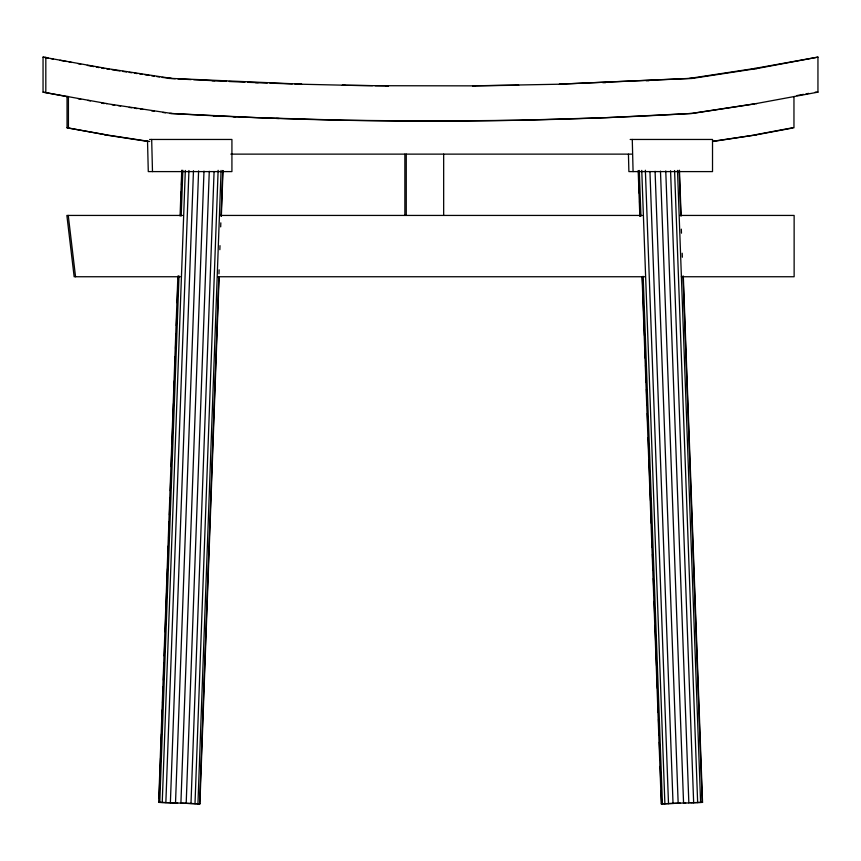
<?xml version="1.0" encoding="UTF-8"?>
<svg xmlns="http://www.w3.org/2000/svg" width="861" height="861" viewBox="0 0 861 861"><rect width="100%" height="100%" fill="white"/><g stroke="black" fill="none" stroke-linecap="round" stroke-linejoin="round"><path stroke-width="1.29" d="M177.635 803.119L158.661 802.366L177.872 276.37M180.078 215.993L181.746 170.37M159.081 798.362L159.726 780.905M159.963 774.19L160.555 758.078M160.846 750.017L161.438 733.906M161.728 725.845L162.32 709.722M162.568 703.017L163.159 686.895M163.396 680.179L164.042 662.722M164.279 656.007L164.871 639.895M165.161 631.834L165.753 615.723M166.001 609.007L166.593 592.895M166.883 584.834L167.475 568.712M167.712 562.007L168.304 545.885M168.595 537.834L169.186 521.712M169.434 514.996L170.069 497.54M170.317 490.824L170.909 474.712M171.199 466.651L171.791 450.54M172.028 443.824L172.62 427.702M172.867 420.997L173.502 403.529M173.75 396.824L174.342 380.702M174.632 372.641L175.224 356.529M175.515 348.468L176.053 333.702M176.354 325.641L176.935 309.529M177.183 302.814L177.775 286.691M178.066 278.641L178.162 275.95M180.659 207.759L181.24 191.712M181.488 185.029L182.026 170.327M158.661 802.366L159.78 802.387L179.013 275.95M181.197 216.014L182.866 170.327M159.78 802.387L162.234 802.463L185.319 170.467M162.234 802.463L165.85 802.592L188.936 170.521M165.85 802.592L170.381 802.743L193.467 170.747M219.146 276.542L199.892 803.883L175.515 802.926L198.6 170.93M203.992 171.124L180.907 803.119L199.892 803.883M186.191 803.324L209.277 171.317M190.991 803.507L214.077 171.5M195.006 803.657L218.134 170.317M197.944 803.776L221.073 170.435M199.612 803.851L218.866 276.521M218.963 273.83L219.114 269.805M219.846 249.679L219.996 245.654M220.685 226.874L220.825 222.848M221.073 216.133L222.741 170.51M221.352 216.165L223.021 170.543M817.95 57.117L756.83 68.557L692.276 78.405L559.37 84.163L689.51 78.405L754.064 68.557L817.95 57.117L817.95 92.149L756.141 103.589M796.974 95.56L803.474 94.344M806.079 93.849L808.683 93.365M756.055 134.628L792.583 127.783M712.671 141.505L756.141 134.865L793.96 127.783L793.96 96.507M754.817 103.794L691.587 113.437A4451.241 4437.336 90 0 1 170.79 113.437M756.83 103.589L692.276 113.437L605.541 117.699L518.731 120.26L431.888 121.11L345.035 120.26L258.225 117.699L169.639 113.437M712.596 141.301L756.141 134.865M642.048 276.542L661.302 803.883L680.287 803.119M660.473 171.124L683.559 803.119L702.544 802.366L683.322 276.37M661.302 803.883L685.679 802.926M690.813 802.743L702.544 802.366M515.965 85.228L518.731 85.228L472.538 85.863L562.136 84.163M475.304 85.863L375.17 85.713M67.761 96.776L43.05 92.149L43.05 57.117L106.936 68.557L171.49 78.405L301.63 84.163L294.914 84.023M754.064 68.557L756.83 68.557M162.137 77.404L171.49 78.405M689.51 78.405L692.276 78.405M193.682 79.761L214.852 80.751M646.148 80.751L648.914 80.751M247.57 82.322L258.225 82.667M602.775 82.667L605.541 82.667M385.696 85.863L388.462 85.863L342.269 85.228L372.533 85.669M43.05 92.149L106.936 103.589M815.184 92.149L817.95 92.149M68.417 127.783L68.417 96.507L67.04 96.507L67.04 127.783L106.247 134.865L149.717 141.505M67.04 127.783L106.247 134.865M149.577 139.46L231.921 139.46L231.921 171.597L148.286 171.597L147.511 140.806M630.177 139.46L712.521 139.46L712.521 171.597L628.885 171.597L628.444 154.194M230.823 154.13L631.996 154.13M182.51 215.433L66.867 215.433L74.154 276.747L180.304 276.747M220.147 215.433L642.231 215.433M679.878 215.433L794.133 215.433L794.133 276.747L681.309 276.747M217.919 276.747L645.04 276.747M298.864 84.163L345.035 85.228M255.459 82.667L267.297 83.076M269.923 83.162L292.288 83.937M276.499 118.42L279.136 118.517M170.381 802.743L175.515 802.926M212.075 80.751L226.54 81.386M229.166 81.504L244.944 82.204M213.399 115.837L216.025 115.955M233.116 116.709L235.742 116.827M168.724 78.405L175.289 78.76M177.915 78.9L191.056 79.61M106.807 68.955L109.444 69.364M112.07 69.763L119.98 70.968M122.617 71.377L126.567 71.98M129.204 72.378L131.83 72.776M134.467 73.185L137.103 73.583M139.74 73.981L142.377 74.39M145.003 74.789L148.964 75.391M151.59 75.79L154.227 76.198M156.863 76.597L159.5 76.995M106.247 103.589L171.49 113.437M118.032 105.602L120.669 106M140.429 109.013L143.066 109.422M162.826 112.436L165.463 112.834M112.07 104.794L114.707 105.193M129.204 107.41L131.83 107.808M134.467 108.217L137.103 108.615M151.59 110.821L154.227 111.23M104.859 134.865L148.329 141.505M43.05 57.117L48.248 58.096M50.853 58.58L53.457 59.065M59.958 60.281L66.458 61.497M69.063 61.981L71.657 62.476M78.157 63.692L80.762 64.177M87.262 65.393L93.763 66.609M96.367 67.093L98.972 67.588M101.566 68.073L104.17 68.557M78.157 98.724L80.762 99.209M87.908 100.414L90.513 100.909M101.566 103.105L104.17 103.589M68.256 215.433L75.542 276.747M679.458 170.37L681.116 215.993M679.168 170.327L680.836 215.777M681.32 229.155L681.471 233.159M682.203 253.22L682.342 257.224M683.031 275.95L702.264 802.387M677.51 170.403L700.596 802.463M674.572 170.521L697.658 802.592M670.558 170.747L693.654 802.743M665.757 170.93L688.843 802.926M655.081 171.317L678.167 803.324M649.947 171.5L673.033 803.507M645.363 170.252L668.502 803.657M641.746 170.381L664.886 803.776M639.292 170.456L640.961 216.133M643.156 276.316L662.432 803.851M638.69 177.226L639.282 193.327M639.572 201.377L640.121 216.133M642.317 276.521L642.715 287.251M643.006 295.301L643.597 311.402M643.888 319.453L644.48 335.564M644.728 342.269L645.309 358.37M645.556 365.075L646.191 382.521M646.439 389.237L647.031 405.337M647.321 413.388L647.913 429.488M648.204 437.539L648.742 452.294M649.033 460.344L649.625 476.456M649.872 483.161L650.507 500.607M650.755 507.312L651.336 523.413M651.637 531.463L652.218 547.564M652.466 554.28L653.058 570.38M653.348 578.431L653.94 594.531M654.188 601.236L654.769 617.337M655.07 625.398L655.652 641.499M655.899 648.204L656.534 665.65M656.782 672.355L657.373 688.456M657.664 696.506L658.256 712.607M658.493 719.322L659.085 735.423M659.332 742.128L659.967 759.574M660.215 766.29L660.796 782.391M661.097 790.441L661.582 803.851M638.173 170.543L639.841 216.165M632.275 139.46L633.083 171.597M151.676 139.46L152.483 171.597M443.663 154.13L443.663 215.433M406.252 154.13L406.252 215.433M404.864 154.13L404.864 215.433M45.816 57.117L45.816 92.149M404.81 121.035A4451.241 4437.336 -90 0 1 402.173 121.024M304.816 119.345A4451.241 4437.336 -90 0 1 302.179 119.27"/></g></svg>
